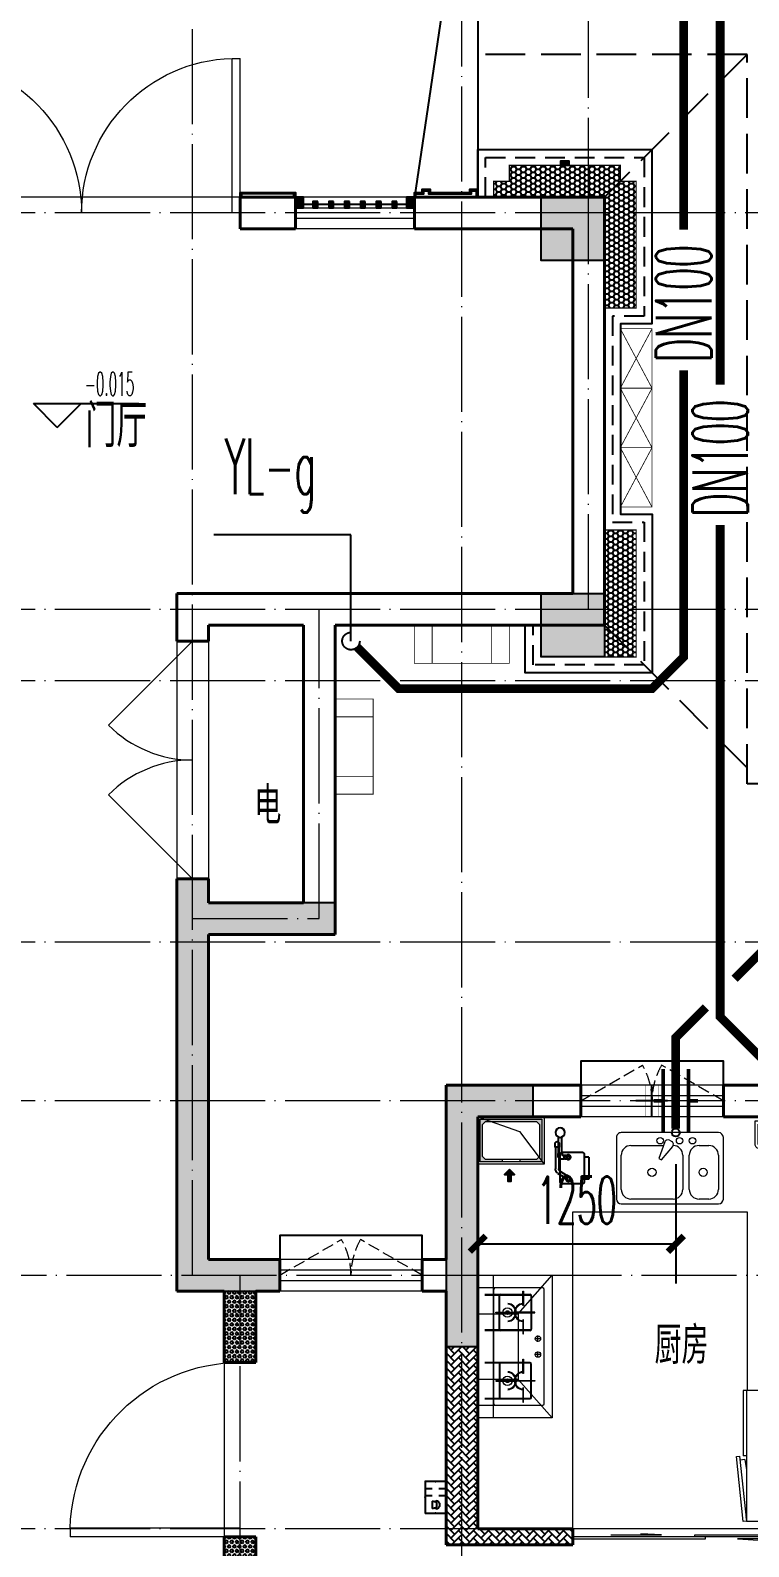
# Model space of a CAD drawing. Extents: x 27938 to 1042331, y -235042 to 1535213.
# Drawn here: x 719393 to 723927, y 679745 to 689309 of the extents above; entities that cross this region are included whole.
import ezdxf
from ezdxf.enums import TextEntityAlignment as Align

# ---------------------------------------------------------------- set-up
doc = ezdxf.new("R2010")
doc.units = 0
doc.header["$LTSCALE"] = 1000
doc.header["$MEASUREMENT"] = 0
for name, pattern in [('DASH', [0.35, 0.25, -0.1]), ('DOTE', [2.42, 2, -0.2, 0.02, -0.2]), ('HIDDEN', [0.375, 0.25, -0.125])]:
    doc.linetypes.add(name, pattern=pattern)
for name, color, linetype in [('A-EQPM-MECH', 191, 'Continuous'), ('AH-FURNITURE', 1, 'Continuous'), ('COLUMN', 9, 'Continuous'), ('DIM_ELEV', 3, 'Continuous'), ('DIM_雨水', 3, 'Continuous'), ('EQUIP-安防', 3, 'Continuous'), ('EQUIP_污水', 7, 'Continuous'), ('PIPE-雨水', 4, 'Y'), ('PIPE-餐饮排水', 41, 'P'), ('PUB_TEXT', 4, 'Continuous'), ('TEXT_雨水', 7, 'Continuous'), ('TWT_DIM', 3, 'Continuous'), ('VALVE_污水', 7, 'Continuous'), ('VPIPE-雨水', 4, 'DASH'), ('保温', 6, 'Continuous'), ('卫生间', 6, 'Continuous'), ('建筑-排气道', 9, 'Continuous'), ('机电标识类', 1, 'Continuous'), ('看线', 251, 'Continuous'), ('立面', 73, 'Continuous'), ('立面-看线', 251, 'Continuous'), ('设备', 253, 'Continuous'), ('铝合金', 144, 'Continuous')]:
    doc.layers.add(name, color=color, linetype=linetype)
for name, color, linetype, lineweight in [('DOTE', 19, 'DOTE', 9), ('LVTRY', 1, 'Continuous', 13), ('PUB_HATCH', 8, 'Continuous', 9), ('WALL', 9, 'Continuous', 40), ('WINDOW', 8, 'Continuous', 15), ('平面-空调室内机', 176, 'Continuous', 9), ('平面-空调预留孔', 173, 'Continuous', 15), ('空调', 76, 'Continuous', 13), ('立面-洞口示意', 152, 'Continuous', 13)]:
    doc.layers.add(name, color=color, linetype=linetype, lineweight=lineweight)
doc.styles.add('_TCH_DIM', font='SIMPLEX.shx', dxfattribs={"width": 0.6, "oblique": 10, "bigfont": 'hztxt.shx'})
doc.styles.add('_TCH_DIM_T3', font='SIMPLEX.shx', dxfattribs={"width": 0.494118, "bigfont": 'GBCBIG.shx'})
doc.styles.add('_TEL_DIM', font='SIMPLEX', dxfattribs={"width": 0.8, "height": 3.5, "bigfont": 'HZTXT'})
doc.styles.add('_TWT_PIPEDN', font='SIMPLEX.shx', dxfattribs={"width": 0.6, "oblique": 10, "height": 3, "bigfont": 'HZTXT.shx'})
doc.styles.add('_TWT_SERIAL', font='simplex.shx', dxfattribs={"width": 0.6, "oblique": 10, "height": 3, "bigfont": 'aadri.shx'})
doc.styles.add('DIM_FONT', font='SIMPLEX.shx', dxfattribs={"width": 0.56})
doc.styles.get("Standard").update_dxf_attribs({"font": 'gbenor.shx', "bigfont": 'gbcbig.shx'})
doc.linetypes.add('P', pattern='A,3,-0.2,["P",Standard,S=0.25,R=0,X=-0.1,Y=-0.115],-0.2', length=3.4)
doc.linetypes.add('Y', pattern='A,3,-0.2,["Y",Standard,S=0.25,R=0,X=-0.1,Y=-0.115],-0.2', length=3.4)
doc.dimstyles.new('_TWT_ARCH&&100', dxfattribs={"dimtxt": 297.5, "dimasz": 100, "dimexe": 250, "dimexo": 300, "dimgap": 126.25, "dimtad": 1, "dimdec": 0, "dimzin": 0, "dimdsep": 46, "dimtxsty": '_TCH_DIM_T3', "dimblk": 'ARCHTICK', "dimcen": 0.09, "dimclrt": 7, "dimazin": 2, "dimtfac": 1, "dimtdec": 0, "dimtix": 1, "dimtmove": 2, "dimatfit": 3, "dimfxl": 1, "dimtolj": 1, "dimtzin": 0, "dimarcsym": 0})
pattern_1 = [(90, (0, 0), (-16.49778, 1e-15), [9.525, -19.05]), (210, (0, 0), (8.24889, -14.2874966), [9.525, -19.05]), (150, (6e-16, 9.525), (-8.24889, -14.2874966), [9.525, -19.05])]
pattern_2 = [(45, (0, 0), (0, 47.4157523), [100.584, -33.528]), (135, (23.708, 23.708), (3e-15, 47.4157523), [100.584, -33.528])]

# ---------------------------------------------------------------- blocks, each defined once
blk = doc.blocks.new('HFHFHFHFTF')
at = {"layer": 'PUB_HATCH'}
for points in [[(574216.6, 372523.7), (574866.6, 372523.7), (574866.6, 372723.7), (574416.6, 372723.7), (574416.6, 374773.7), (575216.1, 374773.7), (575216.1, 374973.7), (574416.6, 374973.7), (574416.6, 375123.7), (574216.6, 375123.7)], [(576466.6, 373623.7), (576466.6, 373823.7), (575916.6, 373823.7), (575916.6, 372173.7), (576116.6, 372173.7), (576116.6, 373623.7)]]:
    blk.add_hatch(color=256, dxfattribs=at).paths.add_polyline_path(points)
at = {"layer": 'COLUMN', "color": 8}
for p, q in [((574416.6, 375123.7), (574216.6, 375123.7)), ((574216.6, 375123.7), (574216.6, 372523.7)), ((574416.6, 374973.7), (574416.6, 375123.7)), ((575216.1, 374973.7), (574416.6, 374973.7)), ((575216.1, 374773.7), (575216.1, 374973.7)), ((574416.6, 372723.7), (574416.6, 374773.7)), ((574416.6, 374773.7), (575216.1, 374773.7)), ((576466.6, 373823.7), (575916.6, 373823.7)), ((575916.6, 373823.7), (575916.6, 372173.7)), ((576466.6, 373623.7), (576466.6, 373823.7)), ((576116.6, 372173.7), (576116.6, 373623.7)), ((576116.6, 373623.7), (576466.6, 373623.7)), ((574866.6, 372723.7), (574416.6, 372723.7)), ((574866.6, 372523.7), (574866.6, 372723.7)), ((574216.6, 372523.7), (574866.6, 372523.7)), ((575916.6, 372173.7), (576116.6, 372173.7))]:
    blk.add_line(p, q, dxfattribs=at)
blk = doc.blocks.new('dongkong')
at = {"color": 0}
blk.add_wipeout([(-603756, 210771), (-603756, 210570.8), (-603836, 210570.8), (-603836, 210771)], dxfattribs=at)
at = {"layer": '机电标识类', "color": 0, "linetype": 'DASH', "ltscale": 400}
for p, q in [((-603796, 210771), (-603796, 210570.8)), ((-603896, 210670.7), (-603696, 210670.7))]:
    blk.add_line(p, q, dxfattribs=at)
at = {"layer": '空调', "color": 0, "linetype": 'DASH', "const_width": 2}
blk.add_lwpolyline([(-603756, 210771), (-603756, 210570.8), (-603836, 210570.8), (-603836, 210771)], close=True, dxfattribs=at)
blk = doc.blocks.new('VDVDVDCZSCCS')
at = {"layer": '保温', "linetype": 'Continuous', "ltscale": 10}
h = blk.add_hatch(dxfattribs=at)
h.set_pattern_fill('HEX', color=251, scale=10, angle=90, style=0)
h.set_pattern_definition(pattern_1)
h.paths.add_polyline_path([(550316.4, 372073.8), (550116.4, 372073.8), (550116.5, 372523.8), (550316.5, 372523.8)])
at = {"layer": '保温', "linetype": 'ByBlock', "ltscale": 10}
h = blk.add_hatch(dxfattribs=at)
h.set_pattern_fill('AR-HBONE', color=251, scale=55)
h.set_pattern_definition(pattern_2)
h.paths.add_polyline_path([(551716.6, 372173.7), (551716.5, 370923.7), (551516.5, 370923.7), (551516.6, 372173.7)])
h = blk.add_hatch(dxfattribs=at)
h.set_pattern_fill('AR-HBONE', color=251, scale=55)
h.set_pattern_definition(pattern_2)
h.paths.add_polyline_path([(551716.5, 370923.7), (551716.5, 371023.7), (552316.5, 371023.7), (552316.5, 370923.7)])
at = {"layer": '保温', "linetype": 'Continuous', "ltscale": 10}
h = blk.add_hatch(dxfattribs=at)
h.set_pattern_fill('HEX', color=251, scale=10, angle=90, style=0)
h.set_pattern_definition(pattern_1)
h.paths.add_polyline_path([(550316.4, 370823.8), (550116.4, 370823.8), (550116.5, 370973.8), (550316.5, 370973.8)])
blk = doc.blocks.new('A$C60D053AF')
at = {"layer": 'AH-FURNITURE', "color": 0}
for p, q in [((232.5, -90), (128.3, -90)), ((192.5, -71), (327.6, -71)), ((192.5, -91), (327.6, -91)), ((355.9, -82.7), (384.2, -129)), ((232.5, -110), (128.3, -110)), ((245, -129.5), (245, -122.5)), ((265, -129.5), (265, -122.5)), ((341.7, -96.9), (370, -143.2)), ((255, -281), (255, -251)), ((255, -281), (393, -281)), ((393, -281), (393, -251))]:
    blk.add_line(p, q, dxfattribs=at)
for points in [[(170, -68, 1), (170, -94), (192.5, -94), (192.5, -68)], [(268, -122.5), (268, -107, 0.414214), (248, -87), (232.5, -87), (232.5, -113), (242, -113), (242, -122.5)], [(234, -251), (414, -251, 0.414214), (424, -241), (424, -111, 0.414214), (414, -101), (234, -101, 0.414214), (224, -111), (224, -241, 0.414214)], [(242, -152, 1), (268, -152), (268, -129.5), (242, -129.5)], [(383.8, -161.2, 1), (402.2, -142.8), (386.3, -126.9), (367.9, -145.3)]]:
    blk.add_lwpolyline(points, format="xyb", close=True, dxfattribs=at)
for centre, radius in [((100, -100), 30), ((255, -152), 15), ((255, -152), 10), ((393, -152), 15), ((393, -152), 10)]:
    blk.add_circle(centre, radius, dxfattribs=at)
for radius in [40, 20]:
    blk.add_arc((327.6, -111), radius, 45, 90, dxfattribs=at)
blk = doc.blocks.new('*U40')
h = blk.add_hatch(color=0)
h.set_gradient(color1=(0, 0, 255), rotation=180, tint=1)
h.paths.add_polyline_path([(0, 0), (-6.35, -6.35), (-6.35, -2.159), (-15, -2.159), (-15, 2.159), (-6.35, 2.159), (-6.35, 6.35)])
at = {"color": 0, "linetype": 'Continuous'}
blk.add_lwpolyline([(0, 0), (-6.35, -6.35), (-6.35, -2.159), (-15, -2.159), (-15, 2.159), (-6.35, 2.159), (-6.35, 6.35)], close=True, dxfattribs=at)
blk = doc.blocks.new('sgrsefv')
at = {"layer": 'PUB_HATCH'}
blk.add_hatch(color=0, dxfattribs=at).paths.add_polyline_path([(1112933.3, 840916.3), (1112933.3, 840646.3), (1113073.3, 840646.3), (1113073.3, 840661.3), (1112968.3, 840661.3), (1112948.3, 840681.3), (1112948.3, 840881.3), (1112968.3, 840901.3), (1113288.3, 840901.3), (1113308.3, 840881.3), (1113308.3, 840681.3), (1113288.3, 840661.3), (1113183.3, 840661.3), (1113183.3, 840646.3), (1113323.3, 840646.3), (1113323.3, 840916.3)])
at = {"layer": 'LVTRY', "color": 0}
for p, q in [((1113073.3, 840661.3), (1113073.3, 840646.3)), ((1113183.3, 840661.3), (1113183.3, 840646.3))]:
    blk.add_line(p, q, dxfattribs=at)
for points in [[(1112918.3, 840931.3), (1113338.3, 840931.3), (1113338.3, 840631.3), (1112918.3, 840631.3)], [(1112933.3, 840916.3), (1113323.3, 840916.3), (1113323.3, 840646.3), (1112933.3, 840646.3)], [(1113288.3, 840661.3), (1112968.3, 840661.3), (1112948.3, 840681.3), (1112948.3, 840881.3), (1112968.3, 840901.3), (1113288.3, 840901.3), (1113308.3, 840881.3), (1113308.3, 840681.3), (1113288.3, 840661.3)]]:
    blk.add_lwpolyline(points, close=True, dxfattribs=at)
at = {"layer": '立面-洞口示意', "color": 0}
blk.add_lwpolyline([(1112918.3, 840931.3), (1113181.8, 840837.4), (1113338.3, 840631.3)], dxfattribs=at)
at = {"layer": '建筑-排气道', "color": 8, "xscale": -5, "yscale": 5, "zscale": 5, "rotation": 270}
blk.add_blockref('*U40', (1113118.4, 840599), dxfattribs=at)
blk = doc.blocks.new('rtyg7uyhg')
at = {"layer": 'LVTRY', "color": 0}
for p, q in [((193590.3, 45458.1), (193590.3, 45069.5)), ((194234.6, 45488.8), (193621, 45488.8)), ((193896.4, 45429.9), (193857.6, 45326.3)), ((193925.8, 45440.4), (193940.1, 45432.2)), ((194265.3, 45069.5), (194265.3, 45458.1)), ((193621, 45130.8), (193621, 45345.6)), ((193682.3, 45407), (193887.8, 45407)), ((193875.3, 45316), (193945.6, 45401.5)), ((194009.6, 45345.6), (194009.6, 45130.8)), ((194050.5, 45130.8), (194050.5, 45345.6)), ((194111.9, 45407), (194173.3, 45407)), ((194234.6, 45345.6), (194234.6, 45130.8)), ((193857.6, 45326.3), (193875.3, 45316)), ((193948.3, 45069.5), (193682.3, 45069.5)), ((194173.3, 45069.5), (194111.9, 45069.5)), ((193621, 45038.8), (194234.6, 45038.8))]:
    blk.add_line(p, q, dxfattribs=at)
for centre, radius in [((193866.4, 45437.7), 20.5), ((193989.2, 45437.7), 20.5), ((194071, 45437.7), 20.5), ((193815.3, 45238.2), 25.6), ((194137.5, 45238.2), 25.6)]:
    blk.add_circle(centre, radius, dxfattribs=at)
for centre, radius, start, end in [((193621, 45458.1), 30.7, 89.99999, 179.99999), ((193915.6, 45422.7), 20.5, 59.99999, 159.46231), ((193929.8, 45414.5), 20.5, 320.53767, 59.99999), ((194234.6, 45458.1), 30.7, 359.99999, 89.99999), ((193682.3, 45345.6), 61.4, 89.99999, 179.99999), ((193948.3, 45345.6), 61.4, 359.99999, 89.99999), ((194111.9, 45345.6), 61.4, 89.99999, 179.99999), ((194173.3, 45345.6), 61.4, 359.99999, 89.99999), ((193621, 45069.5), 30.7, 179.99999, 269.99999), ((193682.3, 45130.8), 61.4, 179.99999, 269.99999), ((193948.3, 45130.8), 61.4, 269.99999, 359.99999), ((194111.9, 45130.8), 61.4, 179.99999, 269.99999), ((194173.3, 45130.8), 61.4, 269.99999, 359.99999), ((194234.6, 45069.5), 30.7, 269.99999, 359.99999)]:
    blk.add_arc(centre, radius, start, end, dxfattribs=at)
at = {"layer": 'LVTRY', "color": 0, "style": 'DIM_FONT', "width": 0.8, "flags": 9}
for tag in ['YSIZE', 'XSIZE']:
    blk.add_attdef(tag, (193927.8, 45487.8), '', height=0.5, rotation=89.99999, dxfattribs=at)
blk = doc.blocks.new('A-Kitchen-7')
at = {"layer": 'LVTRY', "color": 0}
for p, q in [((-519, 780), (-7, 834)), ((-515, 756), (-519, 780)), ((-4, 811), (-515, 756)), ((515, 756), (-515, 756)), ((-515, 756), (-515, 40)), ((-486, 761), (-485, 756)), ((-29, 767), (-112, 756)), ((-29, 767), (-35, 806)), ((-7, 834), (-4, 811)), ((515, 780), (0, 780)), ((0, 756), (0, 780)), ((515, 756), (515, 780)), ((515, 40), (515, 756)), ((-515, 40), (515, 40))]:
    blk.add_line(p, q, dxfattribs=at)
blk.add_lwpolyline([(-469, 40), (-469, 0), (469, 0), (469, 40)], close=True, dxfattribs=at)
blk = doc.blocks.new('FRSDFDGDGDRGDR')
at = {"layer": '平面-空调预留孔', "color": 0}
for p, q in [((699612.3, 775044), (699612.3, 775441.2)), ((699618.9, 775447.8), (699746.3, 775447.8)), ((699746.3, 775447.8), (699746.3, 775355.4)), ((699726.5, 775348.8), (699739.7, 775348.8)), ((699719.9, 775342.2), (699719.9, 775143)), ((699726.5, 775136.4), (699739.7, 775136.4)), ((699746.3, 775129.8), (699746.3, 775037.4)), ((699746.3, 775037.4), (699618.9, 775037.4))]:
    blk.add_line(p, q, dxfattribs=at)
blk.add_lwpolyline([(699766.1, 775166.7), (699792.5, 775153.5), (699792.5, 775057.2), (699766.1, 775044), (699766.1, 775017.6), (699618.9, 775017.6, -0.414214), (699592.5, 775044), (699592.5, 775441.2, -0.414214), (699618.9, 775467.6), (699766.1, 775467.6), (699766.1, 775441.2), (699792.5, 775428), (699792.5, 775331.6), (699766.1, 775318.4)], format="xyb", close=True, dxfattribs=at)
for centre, radius in [((699739.7, 775243.2), 15.8), ((699739.7, 775331.6), 10.6), ((699739.7, 775153.5), 10.6)]:
    blk.add_circle(centre, radius, dxfattribs=at)
for centre, start, end in [((699618.9, 775441.2), 90, 180), ((699726.5, 775342.2), 90, 180), ((699739.7, 775355.4), 270, 360), ((699726.5, 775143), 180, 270), ((699739.7, 775129.8), 0, 90), ((699618.9, 775044), 180, 270)]:
    blk.add_arc(centre, 6.6, start, end, dxfattribs=at)
blk = doc.blocks.new('vcxvcdfvdxv')
at = {"layer": 'LVTRY', "color": 0}
for p, q in [((582293.7, 370358.3), (582763.9, 370358.3)), ((582393.7, 369458.3), (582393.7, 370358.3)), ((582547.9, 370115.4), (582763.9, 370358.3)), ((582763.9, 370358.3), (582763.9, 369458.3)), ((582703.7, 370278.3), (582303.7, 370278.3)), ((582338.7, 370238.3), (582623.7, 370238.3)), ((582338.7, 370233.3), (582623.7, 370233.3)), ((582393.7, 370268.3), (582393.7, 369548.3)), ((582428.7, 370018.3), (582428.7, 370228.3)), ((582433.7, 370018.3), (582433.7, 370228.3)), ((582578.9, 370168.3), (582578.9, 370258.3)), ((582578.9, 370258.3), (582583.4, 370258.3)), ((582583.4, 370258.3), (582583.4, 370168.3)), ((582628.7, 370228.3), (582628.7, 370018.3)), ((582633.7, 370228.3), (582633.7, 370018.3)), ((582713.7, 369548.3), (582713.7, 370268.3)), ((582408.7, 370125.6), (582536.2, 370125.6)), ((582408.7, 370121.1), (582408.7, 370125.6)), ((582653.7, 370125.6), (582526.2, 370125.6)), ((582526.2, 370125.6), (582526.2, 370121.1)), ((582536.2, 370125.6), (582536.2, 370121.1)), ((582583.4, 370168.3), (582578.9, 370168.3)), ((582653.7, 370121.1), (582653.7, 370125.6)), ((582293.7, 370115.4), (582547.9, 370115.4)), ((582393.7, 369700.3), (582393.7, 370115.4)), ((582536.2, 370121.1), (582408.7, 370121.1)), ((582526.2, 370121.1), (582653.7, 370121.1)), ((582547.9, 370115.4), (582547.9, 369700.3)), ((582583.4, 370078.3), (582578.9, 370078.3)), ((582578.9, 370078.3), (582578.9, 369988.3)), ((582583.4, 369988.3), (582583.4, 370078.3)), ((582623.7, 370013.3), (582338.7, 370013.3)), ((582623.7, 370008.3), (582338.7, 370008.3)), ((582578.9, 369988.3), (582583.4, 369988.3)), ((582693.1, 369958.3), (582654.3, 369958.3)), ((582673.7, 369938.9), (582673.7, 369977.7)), ((582693.1, 369858.3), (582654.3, 369858.3)), ((582673.7, 369838.9), (582673.7, 369877.7)), ((582623.7, 369808.3), (582338.7, 369808.3)), ((582623.7, 369803.3), (582338.7, 369803.3)), ((582428.7, 369798.3), (582428.7, 369588.3)), ((582433.7, 369798.3), (582433.7, 369588.3)), ((582578.9, 369738.3), (582578.9, 369828.3)), ((582578.9, 369828.3), (582583.4, 369828.3)), ((582583.4, 369828.3), (582583.4, 369738.3)), ((582628.7, 369588.3), (582628.7, 369798.3)), ((582633.7, 369588.3), (582633.7, 369798.3)), ((582547.9, 369700.3), (582293.7, 369700.3)), ((582536.2, 369695.6), (582408.7, 369695.6)), ((582408.7, 369695.6), (582408.7, 369691.1)), ((582408.7, 369691.1), (582536.2, 369691.1)), ((582526.2, 369691.1), (582526.2, 369695.6)), ((582526.2, 369695.6), (582653.7, 369695.6)), ((582653.7, 369691.1), (582526.2, 369691.1)), ((582536.2, 369691.1), (582536.2, 369695.6)), ((582763.9, 369458.3), (582547.9, 369700.3)), ((582583.4, 369738.3), (582578.9, 369738.3)), ((582583.4, 369648.3), (582578.9, 369648.3)), ((582578.9, 369648.3), (582578.9, 369558.3)), ((582583.4, 369558.3), (582583.4, 369648.3)), ((582653.7, 369695.6), (582653.7, 369691.1)), ((582338.7, 369583.3), (582623.7, 369583.3)), ((582338.7, 369578.3), (582623.7, 369578.3)), ((582578.9, 369558.3), (582583.4, 369558.3)), ((582763.9, 369458.3), (582293.7, 369458.3)), ((582303.7, 369538.3), (582703.7, 369538.3))]:
    blk.add_line(p, q, dxfattribs=at)
blk.add_lwpolyline([(582893.7, 368758.3), (582893.7, 370758.3), (583993.7, 370758.3), (583993.7, 369632.3)], dxfattribs=at)
for centre, radius in [((582481.2, 370123.3), 29.7), ((582481.2, 370123.3), 11.7), ((582673.7, 369958.3), 17), ((582673.7, 369858.3), 17), ((582481.2, 369693.3), 29.7), ((582481.2, 369693.3), 11.7)]:
    blk.add_circle(centre, radius, dxfattribs=at)
for centre, radius, start, end in [((582403.7, 370268.3), 10, 90, 180), ((582438.7, 370228.3), 10, 90, 180), ((582438.7, 370228.3), 5, 90, 180), ((582623.7, 370228.3), 10, 0, 90), ((582623.7, 370228.3), 5, 0, 90), ((582703.7, 370268.3), 10, 0, 90), ((582481.2, 370123.3), 56.7, 2.27424, 87.72576), ((582481.2, 370123.3), 52.2, 2.47041, 87.52959), ((582581.2, 370123.3), 56.7, 92.27424, 177.72576), ((582581.2, 370123.3), 52.2, 92.47041, 177.52959), ((582481.2, 370123.3), 56.7, 272.27424, 357.72576), ((582481.2, 370123.3), 52.2, 272.47041, 357.52959), ((582581.2, 370123.3), 56.7, 182.27424, 267.72576), ((582581.2, 370123.3), 52.2, 182.47041, 267.52959), ((582438.7, 370018.3), 10, 180, 270), ((582438.7, 370018.3), 5, 180, 270), ((582623.7, 370018.3), 5, 270, 0), ((582623.7, 370018.3), 10, 270, 0), ((582438.7, 369798.3), 10, 90, 180), ((582438.7, 369798.3), 5, 90, 180), ((582481.2, 369693.3), 56.7, 2.27424, 87.72576), ((582481.2, 369693.3), 52.2, 2.47041, 87.52959), ((582581.2, 369693.3), 56.7, 92.27424, 177.72576), ((582581.2, 369693.3), 52.2, 92.47041, 177.52959), ((582623.7, 369798.3), 10, 0, 90), ((582623.7, 369798.3), 5, 0, 90), ((582481.2, 369693.3), 56.7, 272.27424, 357.72576), ((582481.2, 369693.3), 52.2, 272.47041, 357.52959), ((582581.2, 369693.3), 56.7, 182.27424, 267.72576), ((582581.2, 369693.3), 52.2, 182.47041, 267.52959), ((582403.7, 369548.3), 10, 180, 270), ((582438.7, 369588.3), 10, 180, 270), ((582438.7, 369588.3), 5, 180, 270), ((582623.7, 369588.3), 5, 270, 0), ((582623.7, 369588.3), 10, 270, 0), ((582703.7, 369548.3), 10, 270, 0)]:
    blk.add_arc(centre, radius, start, end, dxfattribs=at)
at = {"color": 8}
for name, p in [('sgrsefv', (-530624.6, -469573)), ('rtyg7uyhg', (389578.4, 325769.5))]:
    blk.add_blockref(name, p, dxfattribs=at)
at = {"color": 8, "xscale": -1, "rotation": 90}
blk.add_blockref('A$C60D053AF', (582713.7, 371358.3), dxfattribs=at)
at = {"color": 8, "rotation": 90}
blk.add_blockref('FRSDFDGDGDRGDR', (1359511.2, -328434.2), dxfattribs=at)
at = {"layer": 'LVTRY', "color": 8, "extrusion": (0, 0, -1), "xscale": -0.7999999999883585, "yscale": 0.7999999999883585, "zscale": -0.7999999999883585, "rotation": 270}
blk.add_blockref('A-Kitchen-7', (-584593.7, 369220.3), dxfattribs=at)
blk = doc.blocks.new('A$C341176C1')
at = {"layer": '设备', "color": 0, "const_width": 5}
blk.add_lwpolyline([(-240, -200), (0, -200), (0, -800), (-240, -800)], close=True, dxfattribs=at)
for points in [[(-240, -312.3), (0, -312.3)], [(-240, -687.7), (0, -687.7)]]:
    blk.add_lwpolyline(points, dxfattribs=at)
blk = doc.blocks.new('HFTHFFGHFH')
at = {"layer": 'DOTE', "linetype": 'DOTE', "ltscale": 0.3}
for p, q in [((574316.6, 604248.8), (574316.6, 612948.8)), ((576016.6, 594448.8), (576016.6, 612948.8)), ((587116.6, 610948.8), (534316.6, 610948.8)), ((576816.6, 608448.8), (576816.6, 610948.8)), ((587116.6, 608448.8), (534316.6, 608448.8)), ((575116.6, 606498.8), (575116.6, 608448.8)), ((587116.6, 607998.8), (534316.6, 607998.8)), ((574316.6, 606498.8), (575116.6, 606498.8)), ((587116.6, 606348.8), (534316.6, 606348.8)), ((587116.6, 605348.8), (534316.6, 605348.8)), ((534316.6, 604248.8), (587116.6, 604248.8)), ((574616.6, 602348.8), (574616.6, 604248.8)), ((587116.6, 602648.8), (534316.6, 602648.8))]:
    blk.add_line(p, q, dxfattribs=at)
blk = doc.blocks.new('BFBTCSD')
at = {"layer": '卫生间', "color": 159, "linetype": 'DASH', "true_color": 0x22346e}
for p, q in [((689716.6, 689157.2), (690616.6, 688257.2)), ((689716.6, 684657.2), (690616.6, 685557.2))]:
    blk.add_line(p, q, dxfattribs=at)
blk.add_lwpolyline([(706816.6, 673857.2), (705216.6, 673857.2), (705216.6, 672657.2), (684016.6, 672657.2), (684016.6, 673857.2), (681416.6, 673857.2), (681416.6, 683557.2), (683216.6, 683557.2), (683216.6, 684557.2), (689716.6, 684557.2), (689716.6, 689157.2), (691416.8, 689157.2)], dxfattribs=at)
blk = doc.blocks.new('$equip$00002628')
at = {"color": 0, "linetype": 'Continuous'}
for p, q in [((-0.625, 0.415), (0.625, 0.415)), ((-0.625, -0.415), (-0.625, 0.415)), ((-0.472, 0.01), (-0.409, 0.01)), ((-0.446, -0.138), (-0.395, 0.058)), ((-0.395, 0.058), (-0.395, 0.058)), ((-0.395, 0.058), (-0.206, 0.058)), ((-0.206, 0.058), (-0.155, -0.138)), ((-0.191, 0.01), (-0.129, 0.01)), ((0.071, 0.129), (0.071, 0.415)), ((0.35, 0.129), (0.35, 0.415)), ((0.625, 0.415), (0.625, -0.415)), ((0.625, -0.415), (-0.625, -0.415)), ((-0.155, -0.138), (-0.446, -0.138)), ((0.071, -0.415), (0.071, -0.129)), ((0.35, -0.415), (0.35, -0.129))]:
    blk.add_line(p, q, dxfattribs=at)
at = {"color": 0, "const_width": 0.05}
blk.add_lwpolyline([(-0.625, 0.415), (0.625, 0.415), (0.625, -0.415), (-0.625, -0.415), (-0.625, 0.415), (0.625, 0.415)], dxfattribs=at)
at = {"color": 0, "linetype": 'Continuous'}
blk.add_arc((-0.3, -0.011), 0.173, 6.98974, 173.01026, dxfattribs=at)
at = {"color": 0}
for p in [(-0.625, 0), (0, 0.415), (0, -0.415), (0.625, 0)]:
    blk.add_point(p, dxfattribs=at)
at = {"color": 0, "style": '_TEL_DIM', "flags": 1}
blk.add_attdef('A', text='', height=0.000025, dxfattribs=at).set_placement((0, 0), align=Align.MIDDLE_CENTER)
blk = doc.blocks.new('HGFHGGGDFGRD')
at = {"layer": 'EQUIP-安防', "color": 8, "xscale": -160, "yscale": 160, "zscale": 160, "rotation": 270}
blk.add_blockref('$equip$00002628', (721950.2, 371223.7), dxfattribs=at)
blk = doc.blocks.new('A$C028C60F5')
at = {"color": 0}
blk.add_lwpolyline([(400, 0), (0, 0), (0, -400), (400, -400)], close=True, dxfattribs=at)
at = {"layer": 'PUB_HATCH', "color": 0}
blk.add_solid([(0, -400), (400, -400), (0, 0), (400, 0)], dxfattribs=at)
blk = doc.blocks.new('A$C3EFA6995')
at = {"color": 8}
for p in [(9700, 100), (9700, -2400), (15900, -2400)]:
    blk.add_blockref('A$C028C60F5', p, dxfattribs=at)
at = {"color": 8, "xscale": -1}
blk.add_blockref('A$C028C60F5', (16300, 100), dxfattribs=at)
blk = doc.blocks.new('_ArchTick')
at = {"color": 0, "linetype": 'ByBlock', "const_width": 0.4}
blk.add_lwpolyline([(-0.5, -0.5), (0.5, 0.5)], dxfattribs=at)
blk = doc.blocks.new('*D155')
at = {"layer": 'Defpoints', "color": 0}
for p in [(722216.6, 682457.2), (723466.5, 682457.2), (723466.5, 681656)]:
    blk.add_point(p, dxfattribs=at)
at = {"layer": 'TWT_DIM', "color": 0, "lineweight": -2}
for p, q in [((722216.6, 682157.2), (722216.6, 681406)), ((723466.5, 682157.2), (723466.5, 681406)), ((722216.6, 681656), (723466.5, 681656))]:
    blk.add_line(p, q, dxfattribs=at)
at = {"layer": 'TWT_DIM', "color": 0, "lineweight": -2, "xscale": 100, "yscale": 100, "zscale": 100, "rotation": 180}
blk.add_blockref('_ArchTick', (722216.6, 681656), dxfattribs=at)
at = {"layer": 'TWT_DIM', "color": 0, "lineweight": -2, "xscale": 100, "yscale": 100, "zscale": 100}
blk.add_blockref('_ArchTick', (723466.5, 681656), dxfattribs=at)
at = {"layer": 'TWT_DIM', "color": 7, "insert": (722841.5, 681931), "char_height": 297.5, "attachment_point": 5, "style": '_TCH_DIM_T3'}
blk.add_mtext('\\A1;1250', dxfattribs=at)
blk = doc.blocks.new('$DorLib2D$00000001')
for p, q in [((0.45, 0.975), (0.5, 0.975)), ((0.45, 0), (0.45, 0.975)), ((0.5, 0), (0.5, 0.975)), ((0.5, 0), (0.45, 0))]:
    blk.add_line(p, q)
at = {"lineweight": 13}
blk.add_arc((0.475, 0), 0.975, 91.46928, 180, dxfattribs=at)
blk = doc.blocks.new('$WINLIB2D$00000001')
at = {"color": 0}
for points in [[(-0.5, 0.5), (-0.5, -0.5)], [(-0.5, 0.5), (0.5, 0.5)], [(0.5, -0.5), (0.5, 0.5)], [(0.5, 0.167), (-0.5, 0.167)], [(0.5, -0.167), (-0.5, -0.167)], [(-0.5, -0.5), (0.5, -0.5)]]:
    blk.add_lwpolyline(points, dxfattribs=at)
blk = doc.blocks.new('$DorLib2D$00000131')
at = {"color": 0, "linetype": 'Continuous'}
for p, q in [((0.15, 0.125), (0.2319, 0.1973)), ((0.2319, 0.1973), (0.2319, 0.125)), ((-0.5, 0.125), (-0.5, 0)), ((0.0192, 0.125), (-0.5, 0.125)), ((0.0192, 0), (0.0192, 0.125)), ((0.35, 0.125), (0.15, 0.125)), ((-0.5, 0), (0.0192, 0)), ((-0.024, 0), (0.5, 0)), ((-0.024, -0.125), (-0.024, 0)), ((0.5, 0), (0.5, -0.125)), ((-0.35, -0.125), (-0.15, -0.125)), ((-0.2319, -0.1973), (-0.2319, -0.125)), ((-0.15, -0.125), (-0.2319, -0.1973)), ((0.5, -0.125), (-0.024, -0.125))]:
    blk.add_line(p, q, dxfattribs=at)
blk = doc.blocks.new('$DorLib2D$00000002')
for p, q in [((-0.5, 0), (-0.5, 0.4875)), ((-0.475, 0.4875), (-0.5, 0.4875)), ((-0.475, 0), (-0.475, 0.4875)), ((0.475, 0), (0.475, 0.4875)), ((0.475, 0.4875), (0.5, 0.4875)), ((0.5, 0), (0.5, 0.4875)), ((-0.5, 0), (-0.475, 0)), ((0.5, 0), (0.475, 0))]:
    blk.add_line(p, q)
at = {"lineweight": 13}
for centre, start, end in [((-0.4875, 0), 0, 88.5307), ((0.4875, 0), 91.4693, 180)]:
    blk.add_arc(centre, 0.4875, start, end, dxfattribs=at)
blk = doc.blocks.new('$DorLib2D$00000116')
at = {"color": 0}
for p, q in [((-0.5, 0), (-0.1464, 0.3536)), ((0.5, 0), (0.1464, 0.3536))]:
    blk.add_line(p, q, dxfattribs=at)
for centre, start, end in [((-0.5, 0), 0, 45), ((0.5, 0), 135, 180)]:
    blk.add_arc(centre, 0.5, start, end, dxfattribs=at)
blk = doc.blocks.new('$TwtSys$00000147')
blk.add_circle((0, 0, 0), 25)
blk = doc.blocks.new('$VALVE$00000553')
at = {"const_width": 30}
for points in [[(0, 100), (0, 175)], [(0, 100), (-250, 100), (-250, 100)], [(0, 100), (250, 100), (250, 100)], [(-250, -100), (-250, -100), (0, -100)], [(250, -100), (250, -100), (0, -100)], [(0, -175), (0, -100)]]:
    blk.add_lwpolyline(points, dxfattribs=at)

msp = doc.modelspace()

# ---------------------------------------------------------------- hatches: boundary and pattern name
at = {"layer": 'PIPE-雨水'}
for points in [[(723516.6, 685357.2), (723544.1, 685357.2), (723544.1, 685345.8)], [(723516.6, 685357.2), (723536, 685337.7), (723544.1, 685345.8)], [(721716.6, 685157.2), (721697.1, 685137.7), (721705.2, 685129.7)], [(721716.6, 685157.2), (721716.6, 685129.7), (721705.2, 685129.7)], [(723316.6, 685157.2), (723316.6, 685129.7), (723328, 685129.7)], [(723316.6, 685157.2), (723336, 685137.7), (723328, 685129.7)], [(723746.6, 683087.2), (723727.1, 683067.7), (723719.1, 683075.8)], [(723746.6, 683087.2), (723719.1, 683087.2), (723719.1, 683075.8)]]:
    msp.add_hatch(color=256, dxfattribs=at).paths.add_polyline_path(points)
at = {"layer": 'PIPE-餐饮排水'}
for points in [[(723466.5, 682957.2), (723447.1, 682976.6), (723439, 682968.6)], [(723466.5, 682957.2), (723439, 682957.2), (723439, 682968.6)]]:
    msp.add_hatch(color=256, dxfattribs=at).paths.add_polyline_path(points)
at = {"layer": '立面'}
h = msp.add_hatch(dxfattribs=at)
h.set_pattern_fill('ANSI31', color=8, scale=2)
h.set_pattern_definition([(45, (-171633.4527, -107108.3295), (-2.24506403, 2.24506403), [])])
h.paths.add_polyline_path([(722791.3, 688457.2), (722741.3, 688457.2), (722741.3, 688487.2), (722791.3, 688487.2)])
h = msp.add_hatch(dxfattribs=at)
h.set_pattern_fill('ANSI31', color=8, scale=2)
h.set_pattern_definition([(45, (-171833.4527, -108177.829), (-2.24506403, 2.24506403), [])])
edge = h.paths.add_edge_path()
edge.add_line((721066.6, 688257.2), (721056.6, 688257.2))
edge.add_line((721056.6, 688257.2), (721056.6, 688277.2))
edge.add_line((721056.6, 688277.2), (720726.6, 688277.2))
edge.add_line((720726.6, 688277.2), (720726.6, 688257.3))
edge.add_line((720726.6, 688257.3), (720716.6, 688257.2))
edge.add_line((720716.6, 688257.2), (720716.6, 688287.2))
edge.add_line((720716.6, 688287.2), (721066.6, 688287.2))
edge.add_line((721066.6, 688287.2), (721066.6, 688257.2))
h = msp.add_hatch(dxfattribs=at)
h.set_pattern_fill('ANSI31', color=8, scale=2)
h.set_pattern_definition([(45, (17014.0637, -266823.3383), (-2.24506403, 2.24506403), [])])
h.paths.add_polyline_path([(721116.6, 688257.2), (721066.6, 688257.2), (721066.6, 688190.5), (721116.6, 688190.5)])
h = msp.add_hatch(dxfattribs=at)
h.set_pattern_fill('ANSI31', color=8, scale=2)
h.set_pattern_definition([(45, (16924.061, -266823.3472), (-2.24506403, 2.24506403), [])])
h.paths.add_polyline_path([(721206.6, 688230.2), (721176.6, 688230.2), (721176.6, 688190.5), (721206.6, 688190.5)])
h = msp.add_hatch(dxfattribs=at)
h.set_pattern_fill('ANSI31', color=8, scale=2)
h.set_pattern_definition([(45, (16824.061, -266823.3463), (-2.24506403, 2.24506403), [])])
h.paths.add_polyline_path([(721306.6, 688230.2), (721276.6, 688230.2), (721276.6, 688190.5), (721306.6, 688190.5)])
h = msp.add_hatch(dxfattribs=at)
h.set_pattern_fill('ANSI31', color=8, scale=2)
h.set_pattern_definition([(45, (16724.061, -266823.3454), (-2.24506403, 2.24506403), [])])
h.paths.add_polyline_path([(721406.6, 688230.2), (721376.6, 688230.2), (721376.6, 688190.5), (721406.6, 688190.5)])
h = msp.add_hatch(dxfattribs=at)
h.set_pattern_fill('ANSI31', color=8, scale=2)
h.set_pattern_definition([(45, (16624.061, -266823.3444), (-2.24506403, 2.24506403), [])])
h.paths.add_polyline_path([(721506.6, 688230.2), (721476.6, 688230.2), (721476.6, 688190.5), (721506.6, 688190.5)])
h = msp.add_hatch(dxfattribs=at)
h.set_pattern_fill('ANSI31', color=8, scale=2)
h.set_pattern_definition([(45, (16524.061, -266823.3435), (-2.24506403, 2.24506403), [])])
h.paths.add_polyline_path([(721606.6, 688230.2), (721576.6, 688230.2), (721576.6, 688190.5), (721606.6, 688190.5)])
h = msp.add_hatch(dxfattribs=at)
h.set_pattern_fill('ANSI31', color=8, scale=2)
h.set_pattern_definition([(45, (16424.061, -266823.3426), (-2.24506403, 2.24506403), [])])
h.paths.add_polyline_path([(721706.6, 688230.2), (721676.6, 688230.2), (721676.6, 688190.5), (721706.6, 688190.5)])
h = msp.add_hatch(dxfattribs=at)
h.set_pattern_fill('ANSI31', color=8, scale=2)
h.set_pattern_definition([(45, (16314.0604, -266823.342), (-2.24506403, 2.24506403), [])])
h.paths.add_polyline_path([(721816.6, 688257.2), (721766.6, 688257.2), (721766.6, 688190.5), (721816.6, 688190.5)])
h = msp.add_hatch(dxfattribs=at)
h.set_pattern_fill('ANSI31', color=8, scale=2)
h.set_pattern_definition([(45, (16374.2495, -266823.3032), (-2.24506403, 2.24506403), [])])
h.paths.add_polyline_path([(722216.3, 688257.2), (721816.6, 688257.2), (721816.6, 688287.2), (721866.6, 688287.2), (721866.6, 688307.2), (721916.6, 688307.2), (721916.6, 688287.2), (722166.4, 688287), (722166.6, 688307.2), (722216.3, 688307.2)])
h.paths.add_polyline_path([(722206.3, 688257.2), (721826.6, 688257.2), (721826.6, 688277.2), (721876.6, 688277.2), (721876.6, 688297.2), (721906.6, 688297.2), (721906.6, 688277.2), (722176.3, 688277), (722176.5, 688297.2), (722206.3, 688297.2)])
at = {"layer": '立面-看线'}
h = msp.add_hatch(dxfattribs=at)
h.set_pattern_fill('HONEY', color=8, scale=13)
h.set_pattern_definition([(0, (260999.365, 156240.446), (30.95625, 17.872595), [20.6375, -41.275]), (120, (260999.365, 156240.446), (-30.9562463, 17.8726014), [20.6375, -41.275]), (60, (260999.365, 156240.446), (3.7e-06, 35.7451964), [-41.275, 20.6375])])
h.paths.add_polyline_path([(722416.3, 688357.2), (722416.3, 688457.2), (723116.3, 688457.2), (723116.3, 688357.2), (723216.3, 688357.2), (723216.3, 687557.2), (723016.6, 687557.2), (723016.6, 688257.2), (722317.2, 688257.2), (722317.2, 688357.2)])
h = msp.add_hatch(dxfattribs=at)
h.set_pattern_fill('HONEY', color=8, scale=13)
h.set_pattern_definition([(0, (260900.002, 153140.447), (30.95625, 17.872595), [20.6375, -41.275]), (120, (260900.002, 153140.447), (-30.9562463, 17.8726014), [20.6375, -41.275]), (60, (260900.002, 153140.447), (3.7e-06, 35.7451964), [-41.275, 20.6375])])
h.paths.add_polyline_path([(723016.6, 685557.2), (723016.6, 685557.2), (723016.6, 686157.2), (723216, 686157.2), (723216, 685357.2), (723016.6, 685357.2)])

# ---------------------------------------------------------------- linework, layer by layer
at = {"color": 8, "const_width": 8}
for points in [[(723016.6, 687557.2), (723216.3, 687557.2), (723216.3, 688357.2), (723116.3, 688357.2), (723116.3, 688457.2), (722826.3, 688457.2), (722826.3, 688457.2), (722706.3, 688457.2), (722706.3, 688457.2), (722416.3, 688457.2), (722416.3, 688357.2), (722316.3, 688357.2), (722316.3, 688257.2)], [(723016.6, 686157.2), (723216.6, 686157.2), (723216.6, 685357.2), (722616.6, 685357.2), (722616.6, 685557.2)]]:
    msp.add_lwpolyline(points, dxfattribs=at)
at = {"layer": 'A-EQPM-MECH', "color": 8}
for points in [[(717216.8, 688257.2), (717216.8, 690957.2), (722216.8, 690957.2), (722216.8, 688257.2)], [(722216.6, 690957.2), (721816.6, 688257.2)]]:
    msp.add_lwpolyline(points, dxfattribs=at)
at = {"layer": 'DIM_ELEV', "color": 8}
for p, q in [((719563.2, 686804.9), (719413.2, 686954.9)), ((719413.2, 686954.9), (720078.2, 686954.9)), ((719563.2, 686804.9), (719713.2, 686954.9))]:
    msp.add_line(p, q, dxfattribs=at)
at = {"layer": 'DIM_雨水'}
for p, q in [((721416.6, 686127.8), (720550.3, 686127.8)), ((721416.6, 685457.2), (721416.6, 686127.8))]:
    msp.add_line(p, q, dxfattribs=at)
at = {"layer": 'DOTE', "color": 8, "linetype": 'DOTE', "ltscale": 0.3}
msp.add_line((722916.6, 688157.2), (722916.6, 690157.2), dxfattribs=at)
at = {"layer": 'PIPE-雨水', "const_width": 55}
for points in [[(723746.6, 687075.3), (723746.6, 690878.9)], [(723516, 688051.3), (723515.3, 690857.2)], [(723516.6, 685357.2), (723516.2, 687165.3)], [(723746.6, 683087.2), (723746.6, 686189.3)], [(721455.5, 685418.3), (721716.6, 685157.2)], [(723516.6, 685357.2), (723316.6, 685157.2)], [(721716.6, 685157.2), (723316.6, 685157.2)], [(723746.6, 683087.2), (724046.6, 682787.2)]]:
    msp.add_lwpolyline(points, dxfattribs=at)
at = {"layer": 'PIPE-餐饮排水', "const_width": 55}
for points in [[(723836.7, 683327.4), (724616.6, 684107.2)], [(723466.5, 682957.2), (723656.4, 683147.1)]]:
    msp.add_lwpolyline(points, dxfattribs=at)
at = {"layer": 'VPIPE-雨水'}
msp.add_circle((721416.6, 685457.2), 55, dxfattribs=at)
at = {"layer": 'WALL', "color": 8}
for p, q in [((721066.6, 688257.2), (720716.6, 688257.2)), ((720716.6, 688257.2), (720716.6, 688057.2)), ((721066.6, 688057.2), (721066.6, 688257.2)), ((723016.6, 688257.2), (721816.6, 688257.2)), ((721816.6, 688257.2), (721816.6, 688057.2)), ((723016.6, 688257.2), (723016.6, 685557.2)), ((720716.6, 688057.2), (721066.6, 688057.2)), ((721816.6, 688057.2), (722816.6, 688057.2)), ((722816.6, 688057.2), (722816.6, 685757.2)), ((720316.6, 685757.3), (720316.6, 685457.2)), ((721216.6, 685757.3), (720316.6, 685757.3)), ((722816.6, 685757.2), (721216.6, 685757.3)), ((720516.6, 685457.2), (720516.6, 685557.3)), ((721116.6, 685557.3), (720516.6, 685557.3)), ((721116.6, 685557.3), (721116.6, 683807.2)), ((721316.6, 685557.3), (721316.6, 683607.2)), ((723016.6, 685557.2), (721316.6, 685557.3)), ((720316.6, 685457.2), (720516.6, 685457.2)), ((720516.6, 683957.2), (720316.6, 683957.2)), ((720316.6, 683957.2), (720316.6, 683707.2)), ((720516.6, 683807.2), (720516.6, 683957.2)), ((720516.6, 683807.2), (721116.6, 683807.2)), ((720316.6, 683707.2), (720316.6, 681557.2)), ((720516.6, 683607.2), (721316.6, 683607.2)), ((720516.6, 683607.2), (720516.6, 681557.2)), ((722016.6, 682657.2), (722016.6, 681557.2)), ((722866.6, 682657.2), (722016.6, 682657.2)), ((722866.6, 682457.2), (722866.6, 682657.2)), ((724516.6, 682657.2), (723766.6, 682657.2)), ((723766.6, 682657.2), (723766.6, 682457.2)), ((722216.6, 682457.2), (722216.6, 681457.2)), ((722216.6, 682457.2), (722866.6, 682457.2)), ((723766.6, 682457.2), (724516.6, 682457.2)), ((720316.6, 681557.2), (720316.6, 681557.2)), ((720316.6, 681557.2), (720316.6, 681357.2)), ((720516.6, 681557.2), (720716.6, 681557.2)), ((720966.6, 681557.2), (720716.6, 681557.2)), ((720966.6, 681357.2), (720966.6, 681557.2)), ((722016.6, 681557.2), (721866.6, 681557.2)), ((721866.6, 681557.2), (721866.6, 681357.2)), ((722216.6, 681457.2), (722216.6, 679857.2)), ((720316.6, 681357.2), (720416.6, 681357.2)), ((720416.6, 681357.2), (720616.6, 681357.2)), ((720616.6, 681357.2), (720616.6, 680907.2)), ((720816.6, 680907.2), (720816.6, 681357.2)), ((720816.6, 681357.2), (720966.6, 681357.2)), ((721866.6, 681357.2), (722016.6, 681357.2)), ((722016.6, 681357.2), (722016.6, 679757.2)), ((720616.6, 680907.2), (720816.6, 680907.2)), ((720816.6, 679807.2), (720616.6, 679807.2)), ((720616.6, 679807.2), (720616.6, 679557.2)), ((720816.6, 679557.2), (720816.6, 679807.2)), ((722816.6, 679857.2), (722216.6, 679857.2)), ((722816.6, 679757.2), (722816.6, 679857.2)), ((722016.6, 679757.2), (722816.6, 679757.2))]:
    msp.add_line(p, q, dxfattribs=at)
at = {"layer": 'WINDOW'}
for p, q in [((720716.6, 688257.2), (718716.6, 688257.2)), ((720316.6, 685457.2), (720316.6, 683957.2)), ((720516.6, 685457.2), (720516.6, 683957.2)), ((720616.6, 680907.2), (720616.6, 679807.2)), ((724416.6, 679857.2), (722816.6, 679857.2))]:
    msp.add_line(p, q, dxfattribs=at)
at = {"layer": 'WINDOW', "color": 8, "linetype": 'DASH', "ltscale": 0.3}
for points in [[(720966.6, 681457.2), (721356.3, 681682.1, -0.131605), (721416.6, 681457.2)], [(721866.6, 681457.2), (721476.8, 681682.1, 0.131605), (721416.6, 681457.2)]]:
    msp.add_lwpolyline(points, format="xyb", dxfattribs=at)
at = {"layer": '看线', "color": 8}
msp.add_lwpolyline([(722216.3, 688257.2), (722216.3, 688557.2), (723316.3, 688557.2), (723316.3, 687457.2), (723116.6, 687457.2), (723116.6, 686257.2), (723316.6, 686257.2), (723316.6, 685257.2), (722516.6, 685257.2), (722516.6, 685557.2)], dxfattribs=at)
at = {"layer": '看线', "color": 8, "linetype": 'HIDDEN', "ltscale": 0.5}
msp.add_lwpolyline([(722266.3, 688257.2), (722266.3, 688507.2), (723266.3, 688507.2), (723266.3, 687507.2), (723066.6, 687507.2), (723066.6, 686207.2), (723266.6, 686207.2), (723266.6, 685307.2), (722566.6, 685307.2), (722566.6, 685557.2)], dxfattribs=at)
at = {"layer": '看线', "color": 8, "ltscale": 0.5}
msp.add_lwpolyline([(721866.6, 681557.2), (721866.6, 681707.2), (720966.6, 681707.2), (720966.6, 681557.2)], dxfattribs=at)
at = {"layer": '立面', "color": 8}
for p, q in [((721606.6, 688230.2), (721576.6, 688230.2)), ((721576.6, 688230.2), (721576.6, 688190.5)), ((721606.6, 688190.5), (721606.6, 688230.2)), ((721576.6, 688190.5), (721606.6, 688190.5))]:
    msp.add_line(p, q, dxfattribs=at)
for points in [[(722791.3, 688457.2), (722741.3, 688457.2), (722741.3, 688487.2), (722791.3, 688487.2)], [(721116.6, 688257.2), (721066.6, 688257.2), (721066.6, 688190.5), (721116.6, 688190.5)], [(721206.6, 688230.2), (721176.6, 688230.2), (721176.6, 688190.5), (721206.6, 688190.5)], [(721306.6, 688230.2), (721276.6, 688230.2), (721276.6, 688190.5), (721306.6, 688190.5)], [(721406.6, 688230.2), (721376.6, 688230.2), (721376.6, 688190.5), (721406.6, 688190.5)], [(721506.6, 688230.2), (721476.6, 688230.2), (721476.6, 688190.5), (721506.6, 688190.5)], [(721816.6, 688257.2), (721766.6, 688257.2), (721766.6, 688190.5), (721816.6, 688190.5)]]:
    msp.add_lwpolyline(points, close=True, dxfattribs=at)
msp.add_lwpolyline([(721066.6, 688257.2), (721056.6, 688257.2), (721056.6, 688277.2), (720726.6, 688277.2), (720726.6, 688257.3), (720716.6, 688257.2), (720716.6, 688287.2), (721066.6, 688287.2), (721066.6, 688257.2)], dxfattribs=at)
at = {"layer": '设备', "color": 8, "const_width": 5}
for points in [[(723116.6, 687052.2), (723116.6, 687427.2), (723316.6, 687427.2), (723316.6, 687052.2)], [(723116.6, 686677.2), (723116.6, 687052.2), (723316.6, 687052.2), (723316.6, 686677.2)], [(723116.6, 686302.2), (723116.6, 686677.2), (723316.6, 686677.2), (723316.6, 686302.2)]]:
    msp.add_lwpolyline(points, close=True, dxfattribs=at)
for points in [[(723116.6, 687427.2), (723316.6, 687052.2)], [(723316.6, 687427.2), (723116.6, 687052.2)], [(723116.6, 687052.2), (723316.6, 686677.2)], [(723316.6, 687052.2), (723116.6, 686677.2)], [(723116.6, 686677.2), (723316.6, 686302.2)], [(723316.6, 686677.2), (723116.6, 686302.2)]]:
    msp.add_lwpolyline(points, dxfattribs=at)
at = {"layer": '铝合金', "color": 8}
for p, q in [((721176.6, 688210.3), (721116.6, 688210.3)), ((721276.6, 688210.3), (721206.6, 688210.3)), ((721376.6, 688210.3), (721306.6, 688210.3)), ((721476.6, 688210.3), (721406.6, 688210.3)), ((721576.6, 688210.3), (721506.6, 688210.3)), ((721676.6, 688210.3), (721606.6, 688210.3)), ((721766.6, 688210.3), (721706.6, 688210.3))]:
    msp.add_line(p, q, dxfattribs=at)
for points in [[(722791.3, 688457.2), (722741.3, 688457.2), (722741.3, 688487.2), (722791.3, 688487.2)], [(721116.6, 688257.2), (721066.6, 688257.2), (721066.6, 688190.5), (721116.6, 688190.5)], [(721206.6, 688230.2), (721176.6, 688230.2), (721176.6, 688190.5), (721206.6, 688190.5)], [(721306.6, 688230.2), (721276.6, 688230.2), (721276.6, 688190.5), (721306.6, 688190.5)], [(721406.6, 688230.2), (721376.6, 688230.2), (721376.6, 688190.5), (721406.6, 688190.5)], [(721506.6, 688230.2), (721476.6, 688230.2), (721476.6, 688190.5), (721506.6, 688190.5)], [(721606.6, 688230.2), (721576.6, 688230.2), (721576.6, 688190.5), (721606.6, 688190.5)], [(721706.6, 688230.2), (721676.6, 688230.2), (721676.6, 688190.5), (721706.6, 688190.5)], [(721816.6, 688257.2), (721766.6, 688257.2), (721766.6, 688190.5), (721816.6, 688190.5)]]:
    msp.add_lwpolyline(points, close=True, dxfattribs=at)
for points in [[(721066.6, 688257.2), (721056.6, 688257.2), (721056.6, 688277.2), (720726.6, 688277.2), (720726.6, 688257.3), (720716.6, 688257.2), (720716.6, 688287.2), (721066.6, 688287.2), (721066.6, 688257.2)], [(721816.6, 688257.2), (721816.6, 688287.2), (721866.6, 688287.2), (721866.6, 688307.2), (721916.6, 688307.2), (721916.6, 688287.2), (722166.4, 688287), (722166.6, 688307.2), (722216.3, 688307.2), (722216.3, 688257.2)], [(721826.6, 688257.2), (721826.6, 688277.2), (721876.6, 688277.2), (721876.6, 688297.2), (721906.6, 688297.2), (721906.6, 688277.2), (722176.3, 688277), (722176.5, 688297.2), (722206.3, 688297.2), (722206.3, 688257.2)]]:
    msp.add_lwpolyline(points, dxfattribs=at)

# ---------------------------------------------------------------- block references
at = {"color": 8, "xscale": -1}
for name, p, rotation in [('A$C3EFA6995', (732716.6, 688157.2), 359.9999999998162), ('A$C341176C1', (722616.6, 685557.2), 270)]:
    msp.add_blockref(name, p, dxfattribs=dict(at, rotation=rotation))
msp.add_blockref('A$C341176C1', (721316.6, 685291.7), dxfattribs=at)
at = {"color": 8}
for name, p in [('HFHFHFHFTF', (146100, 308833.4)), ('HGFHGGGDFGRD', (0, 308833.4))]:
    msp.add_blockref(name, p, dxfattribs=at)
at = {"layer": 'EQUIP_污水'}
msp.add_blockref('$TwtSys$00000147', (723466.5, 682357.2), dxfattribs=at)
at = {"layer": 'WINDOW'}
for name, p, xscale, yscale, zscale, rotation in [('$DorLib2D$00000002', (719716.6, 688157.2), 2000, -2000, 2000, 180), ('$WINLIB2D$00000001', (721441.6, 688157.2), 750.0034281517146, -200, 750.0034281517146, 180), ('$DorLib2D$00000116', (720416.6, 684707.2), -1500, -1500, -1500, 269.9999829807101), ('$WINLIB2D$00000001', (721416.6, 681457.2), -900, -200, -900, 359.9999531651407), ('$DorLib2D$00000001', (720716.6, 680357.2), 1100, -1100, 1100, 269.9999531651777), ('$DorLib2D$00000131', (723616.6, 679807.2), 1600, -100, 1600, 180.0000000007281)]:
    msp.add_blockref(name, p, dxfattribs=dict(at, xscale=xscale, yscale=yscale, zscale=zscale, rotation=rotation))

# ---------------------------------------------------------------- texts
at = {"layer": 'DIM_ELEV', "color": 8, "style": '_TCH_DIM', "width": 0.423529}
msp.add_text('-0.015', height=148.75, dxfattribs=at).set_placement((719736.2, 687005))
at = {"layer": 'DIM_雨水', "color": 7, "style": '_TWT_SERIAL', "width": 0.48}
msp.add_text('YL-g', height=350, dxfattribs=at).set_placement((720620.3, 686384.5))
at = {"layer": 'PUB_TEXT', "color": 8}
for s, height, p in [('门厅', 270.07, (719741.7, 686680)), ('电', 236.3, (720807, 684301.9)), ('厨房', 236.31, (723332.5, 680897.7))]:
    msp.add_text(s, height=height, dxfattribs=at).set_placement(p)
at = {"layer": 'TEXT_雨水', "style": '_TWT_PIPEDN', "width": 0.48}
for rotation, p in [(90.01324, (723691.1, 687215.4)), (90, (723921.6, 686239.3))]:
    msp.add_text('DN100', height=350, rotation=rotation, dxfattribs=at).set_placement(p)

# ---------------------------------------------------------------- next in the draw order: block references
at = {"layer": '平面-空调室内机', "color": 8, "ltscale": 0.3, "rotation": 180}
msp.add_blockref('dongkong', (119518.4, 893228), dxfattribs=at)

# ---------------------------------------------------------------- next in the draw order: linework, layer by layer
at = {"layer": 'PIPE-餐饮排水', "const_width": 55}
msp.add_lwpolyline([(723466.5, 682382.2), (723466.5, 682957.2)], dxfattribs=at)
at = {"layer": 'WINDOW', "color": 8, "linetype": 'DASH', "ltscale": 0.3}
for points in [[(722866.6, 682557.2), (723256.3, 682782.1, -0.131605), (723316.6, 682557.2)], [(723766.6, 682557.2), (723376.8, 682782.1, 0.131605), (723316.6, 682557.2)]]:
    msp.add_lwpolyline(points, format="xyb", dxfattribs=at)
at = {"layer": '看线', "color": 8, "ltscale": 0.5}
msp.add_lwpolyline([(723766.6, 682657.2), (723766.6, 682807.2), (722866.6, 682807.2), (722866.6, 682657.2)], dxfattribs=at)

# ---------------------------------------------------------------- next in the draw order: block references
msp.add_blockref('HFTHFFGHFH', (146100, 77208.4))
at = {"color": 8, "xscale": -1}
msp.add_blockref('BFBTCSD', (1413633.2, 0), dxfattribs=at)
at = {"color": 8}
for name, p in [('VDVDVDCZSCCS', (170500, 308833.4)), ('vcxvcdfvdxv', (139922.9, 311098.8))]:
    msp.add_blockref(name, p, dxfattribs=at)
at = {"layer": 'VALVE_污水', "xscale": 0.8, "yscale": -0.8, "zscale": 0.8, "rotation": 90.00000389210165}
msp.add_blockref('$VALVE$00000553', (723466.5, 682557.2), dxfattribs=at)
at = {"layer": 'WINDOW', "xscale": -900, "yscale": -200.000007973984, "zscale": -900, "rotation": 359.9999986448889}
msp.add_blockref('$WINLIB2D$00000001', (723316.6, 682557.2), dxfattribs=at)

# ---------------------------------------------------------------- next in the draw order: dimensions: what is measured, and where the dimension line sits
at = {"layer": 'TWT_DIM'}
dim = msp.add_aligned_dim(p1=(722216.6, 682457.2), p2=(723466.5, 682457.2), distance=-801.2, dimstyle='_TWT_ARCH&&100', dxfattribs=at)
dim.commit()
dim.dimension.update_dxf_attribs({"geometry": '*D155', "text_midpoint": (722841.5, 681931)})

doc.saveas('drawing.dxf')
